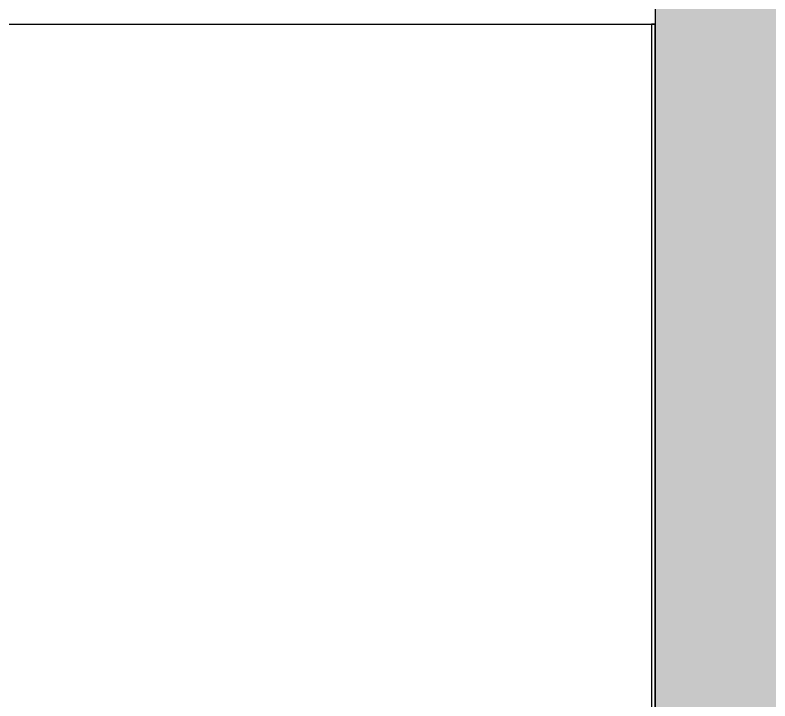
# Model space of a CAD drawing. Header units: inches. Extents: x 0 to 54693, y 0 to 31146.
# Drawn here: x 51080.2 to 51284.2, y 9660.5 to 9845.8 of the extents above; entities that cross this region are included whole.
import ezdxf

# ---------------------------------------------------------------- set-up
doc = ezdxf.new("R2010")
doc.units = ezdxf.units.IN
doc.header["$MEASUREMENT"] = 0
doc.layers.add('Added', color=3, linetype='Continuous')

msp = doc.modelspace()

# ---------------------------------------------------------------- linework, layer by layer
at = {"layer": 'Added', "linetype": 'Continuous', "lineweight": -2, "ltscale": 0.18}
for p, q in [((51253.23, 18348.31), (51253.23, 5148.32)), ((50653.23, 9843.35), (51253.23, 9843.35)), ((51252.23, 9843.35), (51252.23, 7968.35)), ((51253.23, 9843.35), (51252.23, 9843.35)), ((51252.23, 9843.35), (51252.23, 7968.35)), ((51253.23, 7968.35), (51253.23, 9843.35)), ((51253.23, 9843.35), (51253.23, 7968.35)), ((51253.23, 7968.35), (51253.23, 9843.35))]:
    msp.add_line(p, q, dxfattribs=at)
msp.add_solid([(51353.23, 5048.32), (51253.23, 5048.32), (51353.23, 18348.31), (51253.23, 18348.31)], dxfattribs=at)

doc.saveas('drawing.dxf')
